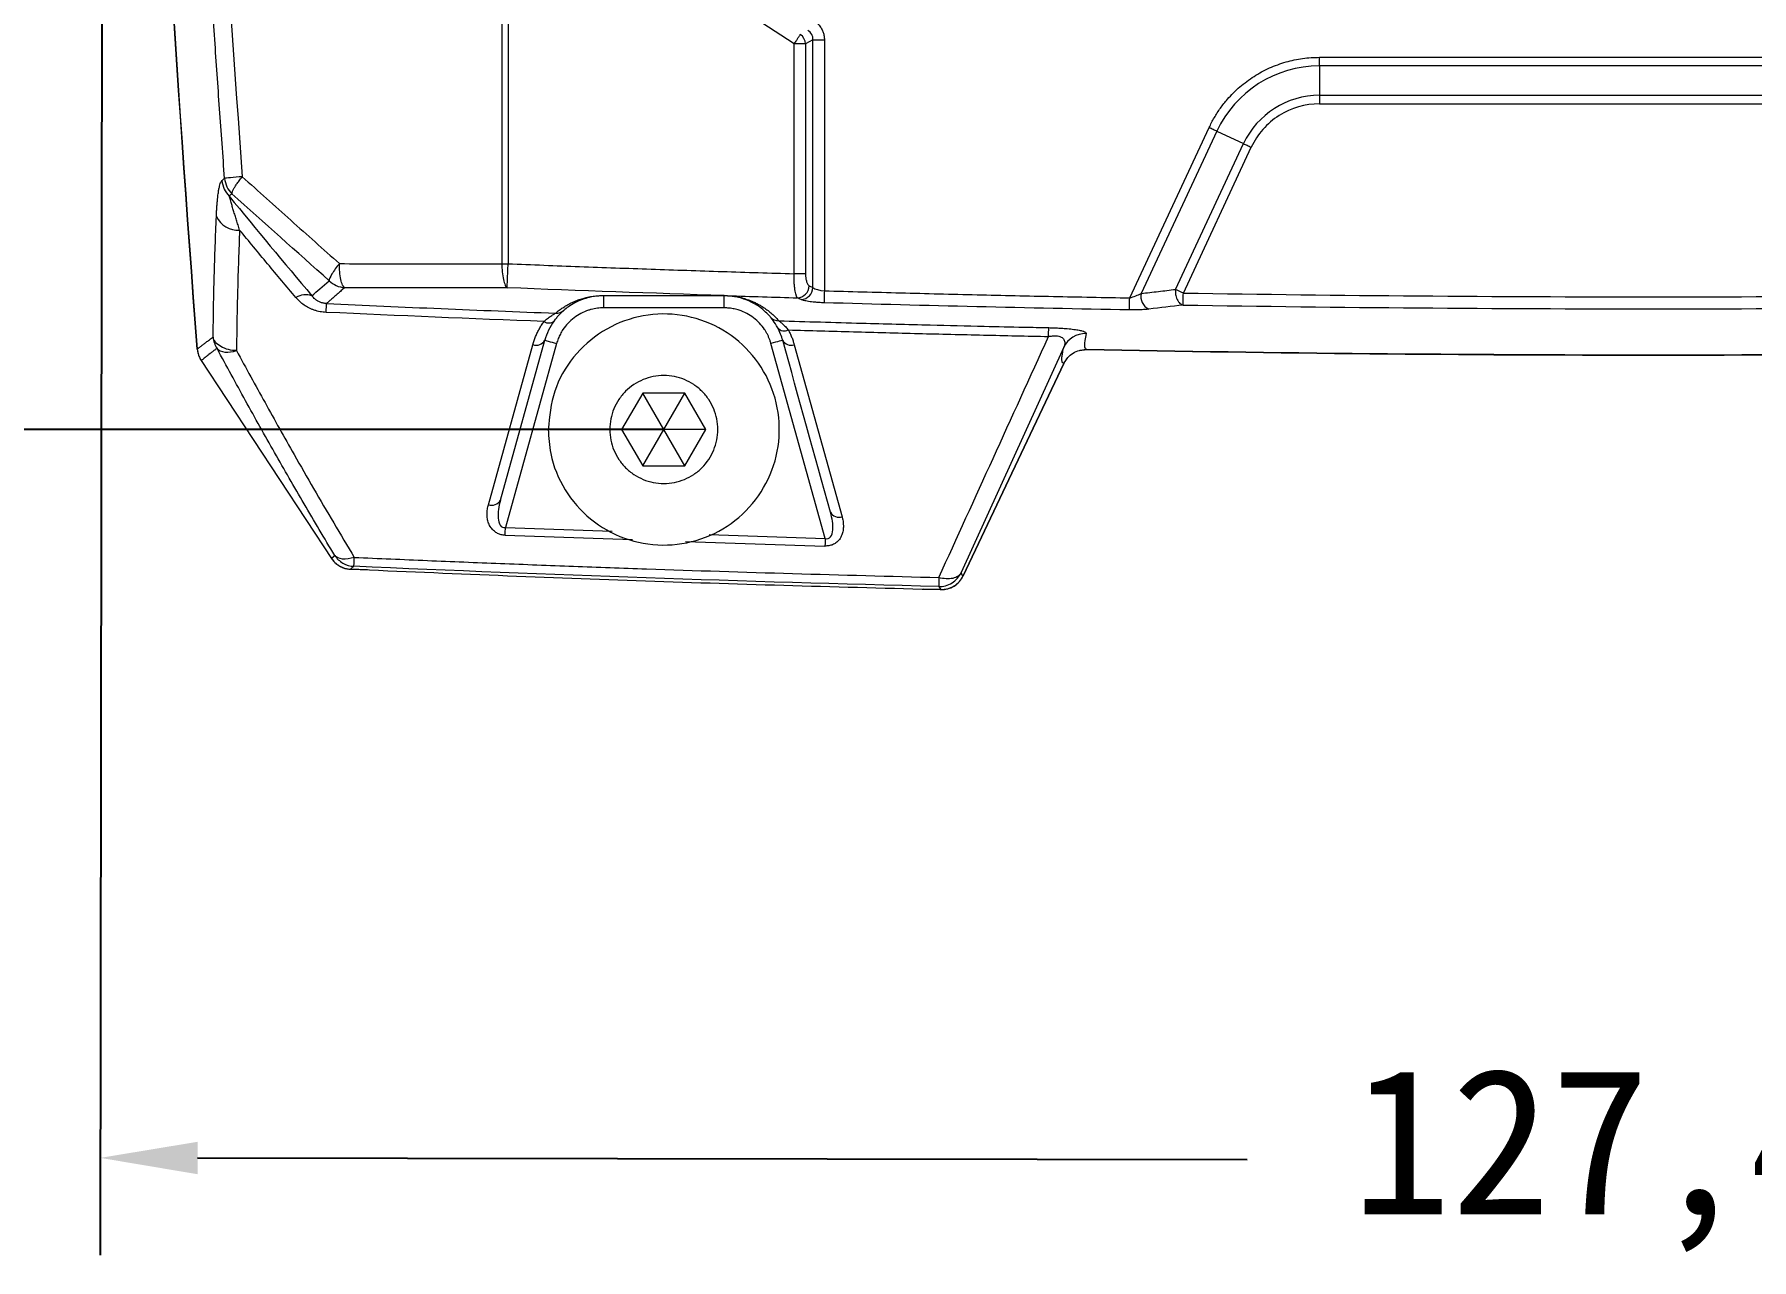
# Model space of a CAD drawing. Header units: millimetres. Extents: x 0 to 594, y 0 to 420.
# Drawn here: x 109.4 to 180, y 148.7 to 199.1 of the extents above; entities that cross this region are included whole.
import ezdxf

# ---------------------------------------------------------------- set-up
doc = ezdxf.new("R2010")
doc.units = ezdxf.units.MM
doc.header["$LTSCALE"] = 2
doc.header["$PDSIZE"] = -1
doc.dimstyles.new('ISO-25', dxfattribs={"dimtxt": 2.5, "dimasz": 2.5, "dimexe": 1.25, "dimexo": 0.625, "dimtad": 1, "dimtxsty": 'Standard', "dimcen": 2.5, "dimadec": 0, "dimazin": 0, "dimtfac": 1, "dimtmove": 0, "dimatfit": 3, "dimfxl": 1, "dimarcsym": 0})

# ---------------------------------------------------------------- blocks, each defined once
blk = doc.blocks.new('*D62')
at = {"color": 0, "lineweight": -2, "transparency": 16777216}
for p, q in [((135.322, 342.982), (86.769, 342.982)), ((90.769, 338.982), (90.769, 269.477)), ((90.769, 186.875), (90.769, 256.381)), ((135.322, 182.875), (86.769, 182.875))]:
    blk.add_line(p, q, dxfattribs=at)
at = {"color": 0, "transparency": 16777216}
for points in [[(90.102, 338.982), (91.435, 338.982), (90.769, 342.982)], [(90.102, 186.875), (91.435, 186.875), (90.769, 182.875)]]:
    blk.add_solid(points, dxfattribs=at)
at = {"layer": 'Defpoints', "color": 0, "transparency": 16777216}
for p in [(135.322, 342.982), (90.769, 182.875), (135.322, 182.875)]:
    blk.add_point(p, dxfattribs=at)
at = {"color": 0, "transparency": 16777216, "insert": (90.769, 262.929), "char_height": 6, "attachment_point": 5}
blk.add_mtext('160,11', dxfattribs=at)
blk = doc.blocks.new('*D65')
at = {"color": 0, "lineweight": -2, "transparency": 16777216}
for p, q in [((112.293, 248.787), (112.148, 148.927)), ((239.7, 248.602), (239.555, 148.742)), ((116.154, 152.922), (159.309, 152.859)), ((235.561, 152.748), (192.405, 152.811))]:
    blk.add_line(p, q, dxfattribs=at)
at = {"color": 0, "transparency": 16777216}
for points in [[(116.155, 153.588), (116.153, 152.255), (112.154, 152.927)], [(235.562, 153.415), (235.56, 152.081), (239.561, 152.742)]]:
    blk.add_solid(points, dxfattribs=at)
at = {"layer": 'Defpoints', "color": 0, "transparency": 16777216}
for p in [(112.293, 248.787), (239.7, 248.602), (239.561, 152.742)]:
    blk.add_point(p, dxfattribs=at)
at = {"color": 0, "transparency": 16777216, "insert": (175.857, 152.835), "char_height": 6, "attachment_point": 5}
blk.add_mtext('127,41', dxfattribs=at)

msp = doc.modelspace()

# ---------------------------------------------------------------- linework, layer by layer
at = {"color": 7, "linetype": 'Continuous', "lineweight": 15}
for p, q in [((128.663, 336.168), (128.663, 189.689)), ((128.922, 336.168), (128.922, 189.689)), ((140.678, 198.73), (134.976, 202.451)), ((140.678, 189.281), (140.678, 198.73)), ((141.148, 198.73), (140.678, 198.73)), ((141.454, 198.895), (141.148, 198.73)), ((141.148, 198.73), (141.148, 189.281)), ((141.454, 188.71), (141.454, 198.895)), ((141.454, 198.895), (141.924, 198.895)), ((141.924, 198.895), (141.924, 188.58)), ((162.279, 197.826), (162.279, 198.179)), ((162.279, 198.179), (189.731, 198.179)), ((162.279, 197.826), (162.279, 196.619)), ((189.731, 197.826), (162.279, 197.826)), ((162.279, 196.619), (189.731, 196.619)), ((162.279, 196.619), (162.279, 196.265)), ((162.279, 196.265), (189.731, 196.265)), ((154.476, 188.287), (157.741, 195.288)), ((158.062, 195.139), (154.951, 188.467)), ((158.062, 195.139), (159.156, 194.629)), ((156.362, 188.637), (159.156, 194.629)), ((156.682, 188.487), (159.476, 194.479)), ((128.663, 189.689), (128.922, 189.689)), ((141.148, 189.281), (140.678, 189.281)), ((141.301, 188.782), (141.454, 188.71)), ((132.842, 188.375), (132.842, 187.875)), ((137.802, 187.875), (132.842, 187.875)), ((137.786, 188.382), (137.808, 188.382)), ((137.802, 187.875), (137.802, 188.375)), ((128.605, 179.966), (130.433, 186.545)), ((130.915, 186.411), (128.812, 178.842)), ((141.957, 178.396), (139.729, 186.411)), ((116.27, 185.759), (121.684, 177.531)), ((128.111, 179.784), (129.939, 186.363)), ((140.683, 186.363), (142.65, 179.29)), ((151.765, 186.255), (147.551, 176.991)), ((152.548, 186.155), (152.66, 186.174)), ((152.679, 186.195), (152.695, 186.163)), ((147.635, 176.864), (151.771, 185.592)), ((151.771, 185.591), (147.635, 176.864)), ((134.456, 184.375), (133.59, 182.875)), ((136.188, 184.375), (134.456, 184.375)), ((135.322, 182.875), (134.456, 184.375)), ((135.322, 182.875), (136.188, 184.375)), ((137.054, 182.875), (136.188, 184.375)), ((133.59, 182.875), (134.456, 181.375)), ((135.322, 182.875), (133.59, 182.875)), ((134.456, 181.375), (135.322, 182.875)), ((136.188, 181.375), (135.322, 182.875)), ((137.054, 182.875), (135.322, 182.875)), ((136.188, 181.375), (137.054, 182.875)), ((134.456, 181.375), (136.188, 181.375)), ((121.652, 177.58), (121.669, 177.595)), ((123.145, 177.105), (122.447, 177.13)), ((146.706, 176.292), (146.016, 176.315)), ((146.69, 176.295), (146.859, 176.3)), ((146.696, 176.309), (146.697, 176.307))]:
    msp.add_line(p, q, dxfattribs=at)
at = {"color": 8, "linetype": 'Continuous', "lineweight": 15}
for p, q in [((128.812, 178.842), (133.205, 178.693)), ((128.799, 178.527), (134.042, 178.349)), ((136.209, 178.275), (141.948, 178.08)), ((137.182, 178.558), (141.957, 178.396)), ((121.669, 177.595), (121.792, 177.7)), ((122.461, 177.146), (122.582, 177.25)), ((146.623, 176.42), (146.696, 176.309))]:
    msp.add_line(p, q, dxfattribs=at)
at = {"color": 7, "linetype": 'Continuous', "lineweight": 15, "flags": 128}
for points in [[(158.062, 195.139), (158.029, 195.154), (157.993, 195.171), (157.955, 195.189), (157.915, 195.208), (157.873, 195.227), (157.83, 195.247), (157.786, 195.268), (157.741, 195.288)], [(159.156, 194.629), (159.189, 194.614), (159.225, 194.597), (159.263, 194.579), (159.303, 194.56), (159.345, 194.541), (159.388, 194.521), (159.432, 194.5), (159.476, 194.479)], [(141.924, 188.58), (141.922, 188.492), (141.919, 188.407), (141.917, 188.327), (141.915, 188.255), (141.913, 188.193), (141.912, 188.144), (141.911, 188.108), (141.91, 188.086)], [(121.44, 187.691), (121.444, 187.763), (121.447, 187.829), (121.449, 187.887), (121.452, 187.938), (121.454, 187.98), (121.455, 188.014), (121.456, 188.038), (121.457, 188.054)], [(154.467, 187.793), (154.468, 187.814), (154.468, 187.85), (154.469, 187.899), (154.47, 187.961), (154.472, 188.033), (154.473, 188.113), (154.475, 188.198), (154.476, 188.287)], [(130.433, 186.545), (130.443, 186.542), (130.47, 186.535), (130.515, 186.522), (130.575, 186.506), (130.648, 186.485), (130.731, 186.462), (130.821, 186.437), (130.915, 186.411)], [(140.211, 186.545), (140.202, 186.542), (140.174, 186.535), (140.13, 186.522), (140.07, 186.506), (139.997, 186.485), (139.914, 186.462), (139.823, 186.437), (139.729, 186.411)], [(128.799, 178.527), (128.801, 178.561), (128.802, 178.597), (128.803, 178.635), (128.805, 178.675), (128.807, 178.715), (128.808, 178.757), (128.81, 178.799), (128.812, 178.842)], [(141.957, 178.396), (141.956, 178.353), (141.954, 178.311), (141.953, 178.269), (141.952, 178.228), (141.951, 178.189), (141.95, 178.151), (141.949, 178.115), (141.948, 178.08)]]:
    msp.add_lwpolyline(points, dxfattribs=at)
at = {"color": 7, "linetype": 'Continuous', "lineweight": 15}
for centre, radius, start, end in [((162.279, 193.172), 4.654, 90, 155), ((162.279, 193.172), 3.446, 90, 155), ((118.165, 193.198), 1.014, 185.12664, 225.62154), ((117.813, 192.052), 0.98, 205.25363, 274.14057), ((140.786, 188.804), 0.516, 273.44597, 357.59998), ((140.94, 188.731), 0.515, 273.39973, 357.68094), ((120.605, 187.667), 0.752, 70.47404, 122.83796), ((132.843, 188.407), 0.0319, 233.89708, 268.50768), ((137.803, 188.4), 0.0249, 227.0701, 267.52234), ((137.822, 188.393), 0.0174, 217.90787, 264.99888), ((137.944, 188.389), 0.0174, 271.23899, 318.4272), ((155.499, 188.336), 0.563, 166.47909, 245.23096), ((130.59, 187.602), 0.347, 236.10865, 310.20959), ((130.899, 188.148), 0.49, 266.99592, 310.48517), ((140.061, 187.837), 0.492, 221.0294, 268.99898), ((130.079, 186.747), 0.408, 250.03734, 330.29996), ((140.276, 187.291), 0.36, 221.86644, 297.07195), ((140.557, 186.74), 0.398, 209.45701, 288.49486), ((114.646, 187.457), 36.503, 358.81153, 359.38096), ((152.665, 185.824), 0.998, 88.68513, 154.44705), ((128.25, 180.168), 0.408, 250.00812, 330.29482), ((142.523, 179.667), 0.398, 209.46081, 288.53471)]:
    msp.add_arc(centre, radius, start, end, dxfattribs=at)
for points in [[(114.091, 220.238), (114.579, 208.878), (115.262, 197.527), (116.14, 186.185)], [(116.141, 186.182), (115.265, 197.509), (114.58, 208.868), (114.092, 220.238)], [(116.448, 218.985), (116.846, 210.404), (117.36, 201.832), (117.991, 193.268)], [(141.148, 198.73), (141.138, 198.882), (141.057, 199.032), (140.935, 199.123)], [(141.454, 198.895), (141.464, 199.06), (141.384, 199.207), (141.241, 199.289)], [(117.155, 193.108), (117.191, 193.138), (117.228, 193.169), (117.266, 193.199)], [(117.567, 192.566), (117.529, 192.534), (117.492, 192.504), (117.456, 192.473)], [(117.456, 192.473), (118.573, 191.099), (119.707, 189.733), (120.856, 188.376)], [(121.563, 188.994), (120.23, 190.183), (118.897, 191.373), (117.567, 192.566)], [(120.856, 188.376), (121.061, 188.555), (121.297, 188.761), (121.563, 188.994)], [(128.883, 188.703), (126.655, 188.694), (124.427, 188.696), (122.2, 188.707)], [(137.808, 188.382), (134.833, 188.478), (131.857, 188.585), (128.883, 188.703)], [(141.454, 188.71), (141.525, 188.645), (141.715, 188.592), (141.924, 188.58)], [(156.682, 188.487), (156.563, 188.543), (156.446, 188.598), (156.362, 188.637)], [(121.457, 188.054), (124.594, 187.91), (127.733, 187.778), (130.873, 187.659)], [(137.802, 188.375), (136.148, 188.375), (134.494, 188.375), (132.842, 188.375)], [(137.821, 188.375), (137.815, 188.375), (137.808, 188.375), (137.802, 188.375)], [(137.944, 188.371), (137.903, 188.374), (137.861, 188.375), (137.821, 188.375)], [(137.957, 188.377), (138.91, 188.347), (139.863, 188.317), (140.817, 188.289)], [(140.97, 188.217), (140.919, 188.241), (140.868, 188.265), (140.817, 188.289)], [(154.467, 187.793), (150.282, 187.868), (146.095, 187.966), (141.91, 188.086)], [(154.476, 188.287), (154.646, 188.337), (154.817, 188.402), (154.951, 188.467)], [(156.674, 187.994), (156.204, 187.935), (155.733, 187.878), (155.263, 187.824)], [(156.674, 187.994), (169.561, 187.784), (182.449, 187.784), (195.336, 187.994)], [(156.682, 188.487), (169.559, 188.278), (182.452, 188.278), (195.328, 188.487)], [(130.396, 187.316), (127.41, 187.43), (124.425, 187.555), (121.44, 187.691)], [(130.814, 187.337), (130.636, 187.09), (130.511, 186.825), (130.433, 186.545)], [(140.008, 187.051), (139.878, 187.296), (139.724, 187.475), (139.69, 187.515)], [(116.794, 186.671), (116.808, 186.507), (116.864, 186.341), (116.955, 186.203)], [(140.211, 186.545), (140.163, 186.718), (140.096, 186.887), (140.008, 187.051)], [(142.177, 179.472), (141.522, 181.829), (140.866, 184.187), (140.211, 186.545)], [(116.141, 186.182), (116.154, 186.016), (116.212, 185.849), (116.303, 185.71)], [(152.694, 186.162), (168.233, 185.858), (183.778, 185.858), (199.317, 186.162)], [(199.316, 186.163), (183.774, 185.859), (168.236, 185.859), (152.695, 186.163)], [(146.623, 176.42), (138.606, 176.616), (130.593, 176.893), (122.582, 177.25)]]:
    msp.add_open_spline(points, degree=3, dxfattribs=at)
for points, knots in [([(117.266, 193.199), (117.196, 194.152), (117.058, 196.058), (116.86, 198.917), (116.671, 201.777), (116.491, 204.637), (116.319, 207.498), (116.156, 210.359), (116.002, 213.219), (115.855, 216.08), (115.765, 217.988), (115.72, 218.942)], [0, 0, 0, 0, 0.111154, 0.2223, 0.333438, 0.444566, 0.555682, 0.666785, 0.777873, 0.888945, 1, 1, 1, 1]), ([(140.935, 199.123), (140.93, 199.115), (140.92, 199.1), (140.898, 199.066), (140.87, 199.023), (140.83, 198.961), (140.766, 198.865), (140.71, 198.78), (140.678, 198.73)], [0, 0, 0, 0, 0.1158674, 0.2373096, 0.3653861, 0.5008099, 0.7082223, 1, 1, 1, 1]), ([(141.498, 199.682), (141.524, 199.664), (141.576, 199.629), (141.646, 199.566), (141.709, 199.498), (141.765, 199.424), (141.824, 199.327), (141.878, 199.203), (141.917, 199.052), (141.922, 198.948), (141.924, 198.895)], [0, 0, 0, 0, 0.101644, 0.201487, 0.300515, 0.399742, 0.500172, 0.666464, 0.831512, 1, 1, 1, 1]), ([(157.741, 195.288), (157.775, 195.358), (157.842, 195.498), (157.955, 195.7), (158.076, 195.897), (158.207, 196.089), (158.346, 196.274), (158.599, 196.579), (158.996, 196.977), (159.58, 197.41), (160.219, 197.756), (160.784, 197.961), (161.243, 198.075), (161.585, 198.135), (161.931, 198.173), (162.163, 198.177), (162.279, 198.179)], [0, 0, 0, 0, 0.040962, 0.081754, 0.122463, 0.163177, 0.203985, 0.244974, 0.372447, 0.500013, 0.627487, 0.755052, 0.81642, 0.877502, 0.938596, 1, 1, 1, 1]), ([(162.279, 196.265), (161.691, 196.265), (161.114, 196.097), (160.121, 195.465), (159.725, 195.013), (159.476, 194.479)], [0, 0, 0, 0, 0.5, 0.5, 1, 1, 1, 1]), ([(116.927, 191.634), (116.93, 191.695), (116.936, 191.816), (116.946, 191.987), (116.958, 192.148), (116.971, 192.299), (116.985, 192.439), (117.004, 192.588), (117.027, 192.739), (117.056, 192.879), (117.086, 192.988), (117.119, 193.068), (117.143, 193.095), (117.155, 193.108)], [0, 0, 0, 0, 0.0873146, 0.1726035, 0.256012, 0.3376956, 0.4178197, 0.4965597, 0.6099367, 0.7160514, 0.8157355, 0.9099906, 1, 1, 1, 1]), ([(117.991, 193.268), (117.817, 193.255), (117.642, 193.24), (117.379, 193.215), (117.295, 193.205), (117.266, 193.199)], [0, 0, 0, 0, 0.5, 0.5, 1, 1, 1, 1]), ([(117.266, 193.199), (117.276, 193.083), (117.308, 192.965), (117.411, 192.747), (117.483, 192.647), (117.567, 192.566)], [0, 0, 0, 0, 0.5, 0.5, 1, 1, 1, 1]), ([(117.567, 192.566), (117.567, 192.575), (117.568, 192.594), (117.577, 192.631), (117.592, 192.674), (117.614, 192.723), (117.643, 192.78), (117.687, 192.857), (117.757, 192.962), (117.859, 193.106), (117.946, 193.212), (117.991, 193.268)], [0, 0, 0, 0, 0.081168, 0.161742, 0.242924, 0.32581, 0.411349, 0.50032, 0.647611, 0.813838, 1, 1, 1, 1]), ([(117.991, 193.268), (118.658, 192.671), (119.988, 191.479), (121.321, 190.289), (121.986, 189.695)], [0, 0, 0, 0, 0.500992, 1, 1, 1, 1]), ([(117.884, 191.075), (117.862, 191.146), (117.818, 191.286), (117.755, 191.488), (117.694, 191.681), (117.637, 191.867), (117.583, 192.044), (117.538, 192.194), (117.503, 192.313), (117.476, 192.405), (117.462, 192.451), (117.456, 192.473)], [0, 0, 0, 0, 0.127423, 0.253154, 0.377149, 0.499417, 0.625531, 0.748882, 0.836628, 0.920538, 1, 1, 1, 1]), ([(116.795, 186.671), (116.8, 187.092), (116.811, 187.929), (116.84, 189.177), (116.877, 190.411), (116.911, 191.228), (116.927, 191.634)], [0, 0, 0, 0, 0.254362, 0.505819, 0.754366, 1, 1, 1, 1]), ([(117.884, 191.075), (117.867, 190.662), (117.834, 189.836), (117.798, 188.597), (117.77, 187.357), (117.76, 186.53), (117.755, 186.117)], [0, 0, 0, 0, 0.24998, 0.499966, 0.74997, 1, 1, 1, 1]), ([(120.197, 188.299), (119.808, 188.761), (119.032, 189.683), (118.266, 190.612), (117.884, 191.075)], [0, 0, 0, 0, 0.500973, 1, 1, 1, 1]), ([(121.986, 189.695), (121.869, 189.555), (121.756, 189.401), (121.602, 189.145), (121.563, 189.048), (121.563, 188.994)], [0, 0, 0, 0, 0.5, 0.5, 1, 1, 1, 1]), ([(121.986, 189.695), (123.099, 189.691), (125.325, 189.681), (127.55, 189.686), (128.663, 189.689)], [0, 0, 0, 0, 0.500075, 1, 1, 1, 1]), ([(122.2, 188.707), (122.172, 188.724), (122.144, 188.76), (122.09, 188.873), (122.065, 188.951), (122.025, 189.138), (122.009, 189.247), (121.99, 189.472), (121.986, 189.587), (121.986, 189.695)], [0, 0, 0, 0, 0.25, 0.25, 0.5, 0.5, 0.75, 0.75, 1, 1, 1, 1]), ([(128.663, 189.689), (128.663, 189.581), (128.668, 189.467), (128.69, 189.244), (128.706, 189.136), (128.747, 188.949), (128.773, 188.871), (128.827, 188.757), (128.855, 188.72), (128.883, 188.703)], [0, 0, 0, 0, 0.25, 0.25, 0.5, 0.5, 0.75, 0.75, 1, 1, 1, 1]), ([(128.883, 188.703), (128.883, 188.72), (128.885, 188.756), (128.889, 188.87), (128.892, 188.948), (128.9, 189.135), (128.904, 189.243), (128.913, 189.466), (128.918, 189.581), (128.922, 189.689)], [0, 0, 0, 0, 0.25, 0.25, 0.5, 0.5, 0.75, 0.75, 1, 1, 1, 1]), ([(128.922, 189.689), (129.902, 189.651), (131.861, 189.575), (134.8, 189.469), (137.739, 189.37), (139.698, 189.311), (140.678, 189.281)], [0, 0, 0, 0, 0.250033, 0.500043, 0.750031, 1, 1, 1, 1]), ([(140.817, 188.289), (140.812, 188.294), (140.802, 188.305), (140.787, 188.331), (140.773, 188.364), (140.754, 188.417), (140.732, 188.501), (140.711, 188.627), (140.694, 188.777), (140.683, 188.943), (140.677, 189.112), (140.678, 189.226), (140.678, 189.281)], [0, 0, 0, 0, 0.060372, 0.122388, 0.185882, 0.250656, 0.374167, 0.500456, 0.632319, 0.760655, 0.883666, 1, 1, 1, 1]), ([(141.148, 189.281), (141.148, 189.261), (141.149, 189.221), (141.153, 189.161), (141.16, 189.094), (141.173, 189.021), (141.192, 188.949), (141.215, 188.887), (141.242, 188.838), (141.27, 188.801), (141.291, 188.789), (141.301, 188.782)], [0, 0, 0, 0, 0.082619, 0.165448, 0.249827, 0.372853, 0.499664, 0.622757, 0.749511, 0.873905, 1, 1, 1, 1]), ([(122.2, 188.707), (122.153, 188.666), (122.06, 188.584), (121.928, 188.468), (121.801, 188.356), (121.68, 188.25), (121.565, 188.148), (121.493, 188.085), (121.457, 188.054)], [0, 0, 0, 0, 0.166854, 0.333628, 0.500326, 0.666952, 0.833508, 1, 1, 1, 1]), ([(121.563, 188.994), (121.647, 188.912), (121.748, 188.843), (121.967, 188.744), (122.085, 188.715), (122.2, 188.707)], [0, 0, 0, 0, 0.5, 0.5, 1, 1, 1, 1]), ([(141.924, 188.58), (142.97, 188.551), (145.062, 188.493), (148.199, 188.416), (151.338, 188.346), (153.43, 188.306), (154.476, 188.287)], [0, 0, 0, 0, 0.249953, 0.499936, 0.749951, 1, 1, 1, 1]), ([(154.951, 188.467), (155.186, 188.495), (155.656, 188.55), (156.126, 188.608), (156.362, 188.637)], [0, 0, 0, 0, 0.499826, 1, 1, 1, 1]), ([(156.362, 188.637), (156.354, 188.576), (156.353, 188.506), (156.374, 188.36), (156.396, 188.286), (156.459, 188.155), (156.5, 188.101), (156.587, 188.024), (156.632, 188.003), (156.674, 187.994)], [0, 0, 0, 0, 0.25, 0.25, 0.5, 0.5, 0.75, 0.75, 1, 1, 1, 1]), ([(121.44, 187.691), (121.399, 187.694), (121.315, 187.7), (121.192, 187.719), (121.071, 187.745), (120.953, 187.781), (120.838, 187.825), (120.694, 187.892), (120.527, 187.992), (120.348, 188.133), (120.248, 188.243), (120.197, 188.299)], [0, 0, 0, 0, 0.083356, 0.16582, 0.248056, 0.330737, 0.414521, 0.500044, 0.660875, 0.826427, 1, 1, 1, 1]), ([(121.457, 188.054), (121.434, 188.055), (121.387, 188.058), (121.319, 188.069), (121.253, 188.086), (121.191, 188.108), (121.132, 188.135), (121.081, 188.163), (121.017, 188.206), (120.951, 188.261), (120.894, 188.324), (120.867, 188.361), (120.856, 188.376)], [0, 0, 0, 0, 0.08373, 0.165302, 0.246474, 0.328726, 0.413208, 0.500738, 0.571055, 0.750302, 0.901736, 1, 1, 1, 1]), ([(130.873, 187.659), (130.898, 187.679), (130.944, 187.719), (131.02, 187.778), (131.117, 187.849), (131.241, 187.931), (131.41, 188.029), (131.575, 188.111), (131.735, 188.178), (131.876, 188.229), (132.033, 188.277), (132.198, 188.317), (132.346, 188.344), (132.466, 188.362), (132.583, 188.373), (132.7, 188.38), (132.783, 188.381), (132.824, 188.382)], [0, 0, 0, 0, 0.089111, 0.172246, 0.249424, 0.378, 0.498471, 0.623352, 0.687981, 0.748452, 0.815926, 0.873561, 0.909029, 0.937615, 0.960007, 0.980555, 1, 1, 1, 1]), ([(132.842, 187.875), (132.8, 187.875), (132.716, 187.873), (132.59, 187.861), (132.465, 187.841), (132.342, 187.813), (132.154, 187.758), (131.909, 187.655), (131.627, 187.475), (131.377, 187.251), (131.195, 187.021), (131.067, 186.804), (130.978, 186.612), (130.936, 186.478), (130.915, 186.411)], [0, 0, 0, 0, 0.048836, 0.097395, 0.145872, 0.194463, 0.243363, 0.371597, 0.500034, 0.628268, 0.756706, 0.837911, 0.918706, 1, 1, 1, 1]), ([(132.842, 188.375), (132.61, 188.375), (132.466, 188.35), (132.225, 188.301), (132.133, 188.274), (131.887, 188.192), (131.768, 188.136), (131.462, 187.973), (131.327, 187.87), (131.217, 187.775)], [0, 0, 0, 0, 0.125, 0.125, 0.25, 0.25, 0.5, 0.5, 1, 1, 1, 1]), ([(132.824, 188.382), (133.149, 188.382), (133.8, 188.382), (134.783, 188.382), (135.775, 188.382), (136.777, 188.382), (137.449, 188.382), (137.786, 188.382)], [0, 0, 0, 0, 0.196792, 0.395177, 0.595167, 0.796772, 1, 1, 1, 1]), ([(139.729, 186.411), (139.717, 186.452), (139.693, 186.532), (139.647, 186.65), (139.595, 186.765), (139.535, 186.876), (139.432, 187.043), (139.267, 187.251), (139.018, 187.475), (138.736, 187.655), (138.465, 187.769), (138.221, 187.835), (138.013, 187.869), (137.873, 187.873), (137.802, 187.875)], [0, 0, 0, 0, 0.048836, 0.097395, 0.145872, 0.194463, 0.243363, 0.371597, 0.500034, 0.628268, 0.756706, 0.837911, 0.918706, 1, 1, 1, 1]), ([(137.808, 188.382), (137.825, 188.382), (137.857, 188.382), (137.908, 188.381), (137.94, 188.378), (137.957, 188.377)], [0, 0, 0, 0, 0.33581, 0.664782, 1, 1, 1, 1]), ([(139.69, 187.515), (139.587, 187.633), (139.459, 187.765), (139.147, 187.987), (139.024, 188.065), (138.759, 188.187), (138.658, 188.228), (138.456, 188.289), (138.381, 188.309), (138.194, 188.346), (138.08, 188.364), (137.944, 188.371)], [0, 0, 0, 0, 0.5, 0.5, 0.75, 0.75, 0.875, 0.875, 0.9375, 0.9375, 1, 1, 1, 1]), ([(137.957, 188.377), (137.981, 188.376), (138.029, 188.373), (138.1, 188.366), (138.169, 188.359), (138.236, 188.35), (138.302, 188.339), (138.395, 188.322), (138.515, 188.294), (138.68, 188.247), (138.863, 188.185), (139.033, 188.112), (139.184, 188.038), (139.353, 187.944), (139.523, 187.83), (139.695, 187.699), (139.834, 187.577), (139.953, 187.458), (140.018, 187.385), (140.052, 187.346)], [0, 0, 0, 0, 0.009567, 0.01926, 0.029222, 0.039586, 0.050468, 0.061971, 0.090322, 0.126302, 0.183778, 0.251517, 0.311955, 0.376605, 0.501489, 0.621921, 0.75057, 0.868436, 1, 1, 1, 1]), ([(141.91, 188.087), (141.876, 188.088), (141.808, 188.09), (141.706, 188.095), (141.591, 188.103), (141.464, 188.115), (141.333, 188.131), (141.214, 188.149), (141.113, 188.17), (141.028, 188.193), (140.989, 188.209), (140.97, 188.217)], [0, 0, 0, 0, 0.0832502, 0.1662585, 0.2499237, 0.3743126, 0.4996872, 0.6239998, 0.749416, 0.8744983, 1, 1, 1, 1]), ([(155.263, 187.824), (155.235, 187.821), (155.179, 187.815), (155.088, 187.807), (154.993, 187.801), (154.859, 187.795), (154.684, 187.79), (154.539, 187.792), (154.467, 187.792)], [0, 0, 0, 0, 0.1248777, 0.2491313, 0.3737847, 0.4998518, 0.7508289, 1, 1, 1, 1]), ([(156.674, 187.994), (156.674, 188.012), (156.675, 188.07), (156.678, 188.257), (156.68, 188.379), (156.682, 188.487)], [0, 0, 0, 0, 0.5, 0.5, 1, 1, 1, 1]), ([(129.94, 186.366), (129.956, 186.423), (129.99, 186.535), (130.052, 186.701), (130.123, 186.862), (130.204, 187.018), (130.294, 187.17), (130.362, 187.268), (130.396, 187.316)], [0, 0, 0, 0, 0.171126, 0.339942, 0.506834, 0.6722, 0.836449, 1, 1, 1, 1]), ([(130.396, 187.314), (130.42, 187.336), (130.468, 187.38), (130.542, 187.439), (130.613, 187.492), (130.685, 187.543), (130.752, 187.587), (130.808, 187.622), (130.851, 187.646), (130.866, 187.655), (130.873, 187.659)], [0, 0, 0, 0, 0.1242822, 0.2504761, 0.3790083, 0.5004071, 0.6461751, 0.7775043, 0.8950397, 1, 1, 1, 1]), ([(130.572, 182.875), (130.625, 183.41), (130.73, 184.478), (131.549, 185.9), (132.754, 186.98), (134.26, 187.598), (135.883, 187.684), (137.443, 187.227), (138.764, 186.28), (139.697, 184.949), (140.136, 183.384), (140.033, 181.762), (139.399, 180.265), (138.305, 179.063), (136.875, 178.29), (135.27, 178.035), (133.671, 178.325), (132.256, 179.128), (131.195, 180.353), (130.647, 181.677), (130.593, 182.542), (130.572, 182.875)], [0, 0, 0, 0, 0.053689, 0.107377, 0.161066, 0.214755, 0.268444, 0.322133, 0.375821, 0.42951, 0.483198, 0.536887, 0.590576, 0.644264, 0.697953, 0.751642, 0.805331, 0.859019, 0.912708, 0.966397, 1, 1, 1, 1]), ([(130.814, 187.337), (130.831, 187.36), (130.866, 187.408), (130.919, 187.472), (130.971, 187.532), (131.021, 187.587), (131.078, 187.646), (131.136, 187.702), (131.189, 187.751), (131.208, 187.767), (131.217, 187.775)], [0, 0, 0, 0, 0.096517, 0.195154, 0.295532, 0.397312, 0.500217, 0.66406, 0.830269, 1, 1, 1, 1]), ([(140.052, 187.346), (141.19, 187.313), (143.265, 187.252), (146.08, 187.178), (148.299, 187.125), (149.922, 187.089), (150.804, 187.07), (151.146, 187.063)], [0, 0, 0, 0, 0.307546, 0.561308, 0.761298, 0.907527, 1, 1, 1, 1]), ([(140.052, 187.346), (140.057, 187.342), (140.066, 187.335), (140.09, 187.317), (140.121, 187.292), (140.161, 187.258), (140.207, 187.217), (140.262, 187.166), (140.32, 187.108), (140.381, 187.042), (140.421, 186.994), (140.44, 186.971)], [0, 0, 0, 0, 0.0849943, 0.1771836, 0.2771126, 0.3851172, 0.5013566, 0.6134739, 0.750626, 0.8758815, 1, 1, 1, 1]), ([(116.141, 186.182), (116.142, 186.182), (116.143, 186.183), (116.153, 186.191), (116.17, 186.204), (116.193, 186.222), (116.223, 186.245), (116.259, 186.273), (116.314, 186.315), (116.392, 186.376), (116.485, 186.448), (116.57, 186.514), (116.644, 186.571), (116.718, 186.627), (116.773, 186.658), (116.795, 186.671)], [0, 0, 0, 0, 0.0713552, 0.1427346, 0.214138, 0.2855652, 0.3570159, 0.4284897, 0.4999865, 0.6249784, 0.7499874, 0.8107351, 0.8749837, 0.9493763, 1, 1, 1, 1]), ([(117.755, 186.117), (117.647, 186.119), (117.533, 186.134), (117.312, 186.189), (117.206, 186.231), (117.024, 186.336), (116.949, 186.399), (116.841, 186.533), (116.808, 186.603), (116.794, 186.671)], [0, 0, 0, 0, 0.25, 0.25, 0.5, 0.5, 0.75, 0.75, 1, 1, 1, 1]), ([(140.44, 186.975), (140.465, 186.926), (140.516, 186.828), (140.58, 186.678), (140.637, 186.524), (140.668, 186.42), (140.683, 186.367)], [0, 0, 0, 0, 0.247083, 0.495764, 0.746566, 1, 1, 1, 1]), ([(140.44, 186.971), (141.332, 186.945), (143.115, 186.893), (145.79, 186.823), (148.465, 186.758), (150.249, 186.719), (151.141, 186.7)], [0, 0, 0, 0, 0.249994, 0.5, 0.749974, 1, 1, 1, 1]), ([(146.632, 176.79), (147.375, 178.423), (148.878, 181.726), (150.381, 185.029), (151.141, 186.7)], [0, 0, 0, 0, 0.494403, 1, 1, 1, 1]), ([(151.141, 186.7), (151.167, 186.705), (151.25, 186.72), (151.38, 186.731), (151.512, 186.723), (151.62, 186.697), (151.702, 186.654), (151.758, 186.599), (151.794, 186.537), (151.819, 186.423), (151.788, 186.326), (151.765, 186.255)], [0, 0, 0, 0, 0.045242, 0.143937, 0.214076, 0.287355, 0.382486, 0.474327, 0.572492, 0.683803, 1, 1, 1, 1]), ([(151.146, 187.063), (151.188, 187.062), (151.269, 187.06), (151.39, 187.056), (151.507, 187.051), (151.621, 187.045), (151.731, 187.038), (151.906, 187.025), (152.132, 187.002), (152.356, 186.968), (152.522, 186.931), (152.626, 186.894), (152.684, 186.857), (152.686, 186.834), (152.688, 186.822)], [0, 0, 0, 0, 0.043152, 0.085341, 0.126865, 0.16803, 0.209156, 0.25056, 0.372976, 0.50066, 0.621583, 0.750292, 0.872102, 1, 1, 1, 1]), ([(116.14, 186.185), (116.144, 186.151), (116.151, 186.084), (116.174, 185.985), (116.207, 185.89), (116.249, 185.798), (116.284, 185.741), (116.302, 185.712)], [0, 0, 0, 0, 0.2020672, 0.4010211, 0.5989317, 0.7979014, 1, 1, 1, 1]), ([(116.955, 186.203), (116.939, 186.194), (116.906, 186.176), (116.855, 186.141), (116.807, 186.104), (116.742, 186.054), (116.666, 185.995), (116.562, 185.912), (116.467, 185.838), (116.389, 185.777), (116.339, 185.738), (116.308, 185.714), (116.305, 185.711), (116.303, 185.71)], [0, 0, 0, 0, 0.03461, 0.076282, 0.125021, 0.156375, 0.250018, 0.342892, 0.500021, 0.626802, 0.752494, 0.876954, 1, 1, 1, 1]), ([(116.955, 186.203), (117.023, 186.128), (117.137, 186.074), (117.425, 186.043), (117.595, 186.067), (117.755, 186.117)], [0, 0, 0, 0, 0.5, 0.5, 1, 1, 1, 1]), ([(121.792, 177.7), (121.581, 178.053), (121.159, 178.757), (120.536, 179.816), (119.922, 180.872), (119.114, 182.285), (118.32, 183.703), (117.54, 185.131), (117.15, 185.846), (116.955, 186.203)], [0, 0, 0, 0, 0.125649, 0.250869, 0.375654, 0.499999, 0.749997, 0.875076, 1, 1, 1, 1]), ([(117.755, 186.117), (118.145, 185.404), (118.924, 183.978), (119.98, 182.087), (120.927, 180.44), (121.752, 179.03), (122.315, 178.09), (122.598, 177.618)], [0, 0, 0, 0, 0.250002, 0.5, 0.66533, 0.831995, 1, 1, 1, 1]), ([(151.771, 185.592), (151.763, 185.593), (151.746, 185.595), (151.726, 185.609), (151.71, 185.632), (151.699, 185.665), (151.692, 185.706), (151.689, 185.757), (151.69, 185.817), (151.696, 185.886), (151.707, 185.964), (151.721, 186.051), (151.74, 186.147), (151.756, 186.219), (151.765, 186.255)], [0, 0, 0, 0, 0.0834, 0.166766, 0.250106, 0.333424, 0.416729, 0.500025, 0.58332, 0.66662, 0.749932, 0.833262, 0.916615, 1, 1, 1, 1]), ([(151.771, 185.592), (151.82, 185.675), (151.916, 185.842), (152.143, 186.022), (152.361, 186.129), (152.503, 186.141), (152.55, 186.145)], [0, 0, 0, 0, 0.287469, 0.573789, 0.860205, 1, 1, 1, 1]), ([(151.825, 185.673), (151.858, 185.727), (151.939, 185.864), (152.143, 186.023), (152.406, 186.144), (152.598, 186.156), (152.694, 186.162)], [0, 0, 0, 0, 0.180946, 0.454187, 0.727229, 1, 1, 1, 1]), ([(133.102, 182.875), (133.102, 183.022), (133.117, 183.166), (133.173, 183.45), (133.216, 183.591), (133.327, 183.86), (133.395, 183.987), (133.556, 184.229), (133.65, 184.343), (133.957, 184.65), (134.205, 184.816), (134.739, 185.037), (135.031, 185.095), (135.466, 185.096), (135.613, 185.081), (135.898, 185.024), (136.036, 184.983), (136.305, 184.871), (136.435, 184.802), (136.675, 184.641), (136.787, 184.55), (136.995, 184.342), (137.087, 184.23), (137.248, 183.99), (137.317, 183.86), (137.429, 183.591), (137.471, 183.453), (137.528, 183.168), (137.542, 183.021), (137.542, 182.731), (137.528, 182.587), (137.472, 182.301), (137.429, 182.161), (137.263, 181.76), (137.098, 181.512), (136.791, 181.205), (136.677, 181.111), (136.436, 180.949), (136.308, 180.881), (136.04, 180.77), (135.899, 180.727), (135.615, 180.67), (135.471, 180.656), (135.178, 180.655), (135.033, 180.67), (134.749, 180.726), (134.609, 180.768), (134.339, 180.879), (134.212, 180.948), (133.971, 181.108), (133.856, 181.202), (133.651, 181.407), (133.559, 181.518), (133.397, 181.761), (133.328, 181.89), (133.161, 182.291), (133.102, 182.582), (133.102, 182.875)], [0, 0, 0, 0, 0.03125, 0.03125, 0.0625, 0.0625, 0.09375, 0.09375, 0.125, 0.125, 0.1875, 0.1875, 0.25, 0.25, 0.28125, 0.28125, 0.3125, 0.3125, 0.34375, 0.34375, 0.375, 0.375, 0.40625, 0.40625, 0.4375, 0.4375, 0.46875, 0.46875, 0.5, 0.5, 0.53125, 0.53125, 0.5625, 0.5625, 0.625, 0.625, 0.65625, 0.65625, 0.6875, 0.6875, 0.71875, 0.71875, 0.75, 0.75, 0.78125, 0.78125, 0.8125, 0.8125, 0.84375, 0.84375, 0.875, 0.875, 0.90625, 0.90625, 0.9375, 0.9375, 1, 1, 1, 1]), ([(128.799, 178.529), (128.771, 178.531), (128.717, 178.534), (128.636, 178.55), (128.56, 178.573), (128.488, 178.604), (128.419, 178.643), (128.32, 178.715), (128.205, 178.841), (128.116, 179.02), (128.065, 179.213), (128.052, 179.403), (128.065, 179.597), (128.095, 179.723), (128.111, 179.786)], [0, 0, 0, 0, 0.042241, 0.083376, 0.124119, 0.165209, 0.207363, 0.251247, 0.369423, 0.500991, 0.621162, 0.750497, 0.87296, 1, 1, 1, 1]), ([(128.605, 179.966), (128.536, 179.719), (128.495, 179.461), (128.53, 179.009), (128.621, 178.809), (128.812, 178.842)], [0, 0, 0, 0, 0.5, 0.5, 1, 1, 1, 1]), ([(141.957, 178.396), (142.153, 178.339), (142.251, 178.524), (142.288, 178.969), (142.245, 179.226), (142.177, 179.472)], [0, 0, 0, 0, 0.5, 0.5, 1, 1, 1, 1]), ([(142.65, 179.294), (142.661, 179.251), (142.682, 179.166), (142.7, 179.04), (142.709, 178.891), (142.697, 178.723), (142.646, 178.533), (142.555, 178.358), (142.421, 178.221), (142.269, 178.135), (142.139, 178.098), (142.031, 178.084), (141.976, 178.084), (141.948, 178.084)], [0, 0, 0, 0, 0.085612, 0.168482, 0.24901, 0.378256, 0.498245, 0.630031, 0.748194, 0.832978, 0.915885, 0.957575, 1, 1, 1, 1]), ([(121.654, 177.582), (121.701, 177.52), (121.796, 177.394), (121.991, 177.255), (122.21, 177.159), (122.367, 177.141), (122.445, 177.132)], [0, 0, 0, 0, 0.246485, 0.500012, 0.753528, 1, 1, 1, 1]), ([(121.655, 177.579), (121.674, 177.553), (121.71, 177.502), (121.772, 177.431), (121.841, 177.367), (121.916, 177.309), (122.014, 177.247), (122.137, 177.188), (122.289, 177.143), (122.394, 177.134), (122.447, 177.13)], [0, 0, 0, 0, 0.100379, 0.19965, 0.298709, 0.398458, 0.499782, 0.666566, 0.83188, 1, 1, 1, 1]), ([(122.598, 177.618), (122.435, 177.561), (122.259, 177.533), (121.967, 177.562), (121.855, 177.62), (121.792, 177.7)], [0, 0, 0, 0, 0.5, 0.5, 1, 1, 1, 1]), ([(121.792, 177.7), (121.875, 177.573), (121.994, 177.459), (122.272, 177.301), (122.43, 177.257), (122.582, 177.25)], [0, 0, 0, 0, 0.5, 0.5, 1, 1, 1, 1]), ([(122.582, 177.25), (122.582, 177.256), (122.583, 177.291), (122.589, 177.419), (122.593, 177.512), (122.598, 177.618)], [0, 0, 0, 0, 0.5, 0.5, 1, 1, 1, 1]), ([(122.598, 177.618), (123.599, 177.575), (125.601, 177.488), (128.605, 177.367), (131.609, 177.253), (135.613, 177.11), (140.621, 176.948), (144.628, 176.843), (146.632, 176.79)], [0, 0, 0, 0, 0.125003, 0.250007, 0.375008, 0.5, 0.749886, 1, 1, 1, 1]), ([(122.46, 177.133), (126.496, 176.962), (134.573, 176.621), (142.653, 176.404), (146.696, 176.296)], [0, 0, 0, 0, 0.499752, 1, 1, 1, 1]), ([(146.623, 176.42), (146.804, 176.416), (147.003, 176.465), (147.34, 176.672), (147.473, 176.827), (147.551, 176.991)], [0, 0, 0, 0, 0.5, 0.5, 1, 1, 1, 1]), ([(146.632, 176.788), (146.629, 176.682), (146.627, 176.589), (146.624, 176.461), (146.623, 176.426), (146.623, 176.42)], [0, 0, 0, 0, 0.5, 0.5, 1, 1, 1, 1]), ([(147.551, 176.991), (147.523, 176.937), (147.481, 176.887), (147.364, 176.805), (147.289, 176.774), (147.119, 176.736), (147.023, 176.73), (146.827, 176.743), (146.727, 176.761), (146.632, 176.788)], [0, 0, 0, 0, 0.25, 0.25, 0.5, 0.5, 0.75, 0.75, 1, 1, 1, 1]), ([(146.706, 176.292), (146.802, 176.297), (146.995, 176.309), (147.26, 176.43), (147.452, 176.575), (147.524, 176.694), (147.547, 176.731)], [0, 0, 0, 0, 0.289922, 0.579406, 0.869457, 1, 1, 1, 1]), ([(146.847, 176.309), (146.896, 176.313), (147.041, 176.325), (147.262, 176.432), (147.49, 176.614), (147.587, 176.781), (147.635, 176.864)], [0, 0, 0, 0, 0.145927, 0.430494, 0.715168, 1, 1, 1, 1]), ([(147.551, 176.991), (147.552, 176.977), (147.556, 176.951), (147.565, 176.919), (147.577, 176.895), (147.593, 176.877), (147.612, 176.866), (147.628, 176.865), (147.635, 176.864)], [0, 0, 0, 0, 0.166719, 0.333404, 0.500066, 0.666713, 0.833354, 1, 1, 1, 1])]:
    msp.add_open_spline(points, degree=3, knots=knots, dxfattribs=at)
at = {"color": 8, "linetype": 'Continuous', "lineweight": 15}
msp.add_open_spline([(152.687, 186.822), (152.648, 186.627), (152.577, 186.275), (152.648, 186.22), (152.679, 186.195)], degree=3, knots=[0, 0, 0, 0, 0.5525424, 1, 1, 1, 1], dxfattribs=at)

# ---------------------------------------------------------------- dimensions: what is measured, and where the dimension line sits
dim = msp.add_linear_dim(base=(90.769, 182.875), p1=(135.322, 342.982), p2=(135.322, 182.875), angle=90, dimstyle='ISO-25', override={"dimtxt": 6, "dimasz": 4, "dimexe": 4, "dimexo": 0, "dimgap": 3.048, "dimtih": 1, "dimtoh": 1, "dimzin": 0, "dimadec": 2, "dimtzin": 0})
dim.commit()
dim.dimension.update_dxf_attribs({"geometry": '*D62', "text_midpoint": (90.769, 262.929)})
dim = msp.add_aligned_dim(p1=(112.293, 248.787), p2=(239.7, 248.602), distance=-95.86, dimstyle='ISO-25', override={"dimtxt": 6, "dimasz": 4, "dimexe": 4, "dimexo": 0, "dimgap": 3.048, "dimtih": 1, "dimtoh": 1, "dimzin": 0, "dimadec": 2, "dimtzin": 0})
dim.commit()
dim.dimension.update_dxf_attribs({"geometry": '*D65', "text_midpoint": (175.857, 152.835)})

doc.saveas('drawing.dxf')
